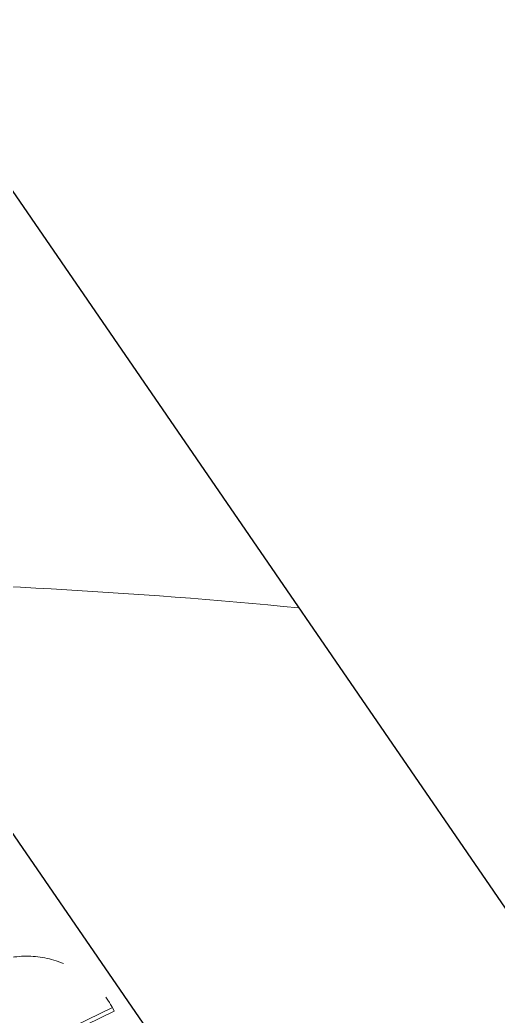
# Model space of a CAD drawing. Header units: millimetres. Extents: x 32582 to 41721, y -247935 to -234947.
# Drawn here: x 39995 to 40434, y -244107 to -243196 of the extents above; entities that cross this region are included whole.
import ezdxf

# ---------------------------------------------------------------- set-up
doc = ezdxf.new("R2010")
doc.units = ezdxf.units.MM
doc.header["$LTSCALE"] = 300
doc.header["$MEASUREMENT"] = 0
for name, pattern in [('DGN Style 2', [4.165224211938893, 2.499134527163335, -1.666089684775558]), ('DGN Style 4', [1.9026549028481765, 0.9507332431471213, -0.4753666215735606, 0.001188416553933902, -0.4753666215735606]), ('TDME_FASHION_L3$0$DGN Style 2', [4.165224211938892, 2.499134527163334, -1.666089684775558]), ('TDME_Fave_column_LGM$0$HIDDENX2', [0.75, 0.5, -0.25])]:
    doc.linetypes.add(name, pattern=pattern)
for name, color, linetype, lineweight in [('G-GRID_A', 1, 'DGN Style 4', 0), ('STRUCTURES', 3, 'DGN Style 2', 0), ('TDME_FASHION_L3$0$A-_DOOR----_E-', 1, 'Continuous', 13), ('TDME_FASHION_L3$0$A-_WALL----_E-', 1, 'Continuous', 30), ('TDME_Fave_column_LGM$0$A-_SLABEDGE_E-', 2, 'Continuous', 13)]:
    doc.layers.add(name, color=color, linetype=linetype, lineweight=lineweight)

# ---------------------------------------------------------------- blocks, each defined once
blk = doc.blocks.new('TDME_FASHION_L3$0$Door_Electrical_Room')
at = {"layer": 'TDME_FASHION_L3$0$A-_DOOR----_E-'}
for p, q in [((167.004472312366, 922.0389762999622), (-2.865893938318621, 48.4367940214388)), ((34.43591738411426, 41.18594082604216), (204.3062836348449, 914.7881231044973)), ((204.3062836348449, 914.7881231044973), (167.004472312366, 922.0389762999622)), ((-2.865893938318621, 48.4367940214388), (34.43591738411426, 41.18594082604216))]:
    blk.add_line(p, q, dxfattribs=at)
at = {"layer": 'TDME_FASHION_L3$0$A-_DOOR----_E-', "extrusion": (0, 0, -1)}
for p, q in [((-40.11316871643066, 55.67704725265503), (-42.40291166305541, 43.89752769470215)), ((-42.40291166305541, 43.89752769470215), (-40.43965864181518, 43.51590394973754)), ((-40.43965864181518, 43.51590394973754), (-38.53153991699219, 53.33216953277588)), ((-10.66437005996704, 49.95268869400025), (-40.11316871643066, 55.67704725265503)), ((-38.53153991699219, 53.33216953277588), (-38.62970161437988, 53.35125184059143)), ((-38.62970161437988, 53.35125184059143), (-13.00924777984619, 48.37106013298035)), ((-13.00924777984619, 48.37106013298035), (-21.97740793228149, 2.234608173370361)), ((-21.97740793228149, 2.234608173370361), (-2.344877243041992, -1.581629991531372)), ((-19.63253164291382, 3.816238164901733), (-10.66437005996704, 49.95268869400025)), ((0, 0), (-19.63253164291382, 3.816238164901733)), ((-8.777348041534422, -45.15482425689697), (0, 0)), ((-64.53709745407103, -69.97115969657897), (-66.8268404006958, -81.75067830085754)), ((-66.8268404006958, -81.75067830085754), (-37.37804222106934, -87.47503638267517)), ((-66.8268404006958, -81.75067830085754), (-66.8268404006958, -81.75067830085754)), ((-38.95967197418214, -85.13015937805177), (-64.58012628555298, -80.14996767044067)), ((-64.58012628555298, -80.14996767044067), (-64.48196411132811, -80.16904878616333)), ((-62.57384395599365, -70.35278224945068), (-64.53709745407103, -69.97115969657897)), ((-64.48196411132811, -80.16904878616333), (-62.57384395599365, -70.35278224945068)), ((-29.99151086807251, -38.99370956420899), (-38.95967197418214, -85.13015937805177)), ((-37.37804222106934, -87.47503638267517), (-28.40988111495972, -41.33858609199523)), ((-10.35897827148437, -42.80994820594787), (-29.99151086807251, -38.99370956420899)), ((-28.40988111495972, -41.33858609199523), (-8.777348041534422, -45.15482425689697)), ((-2.344877243041992, -1.581629991531372), (-10.35897827148437, -42.80994820594787)), ((835.4215426445007, -209.2530815601349), (844.1988916397095, -164.0982573032379)), ((845.780520915985, -166.4431352615356), (837.766420841217, -207.6714534759521)), ((844.1988916397095, -164.0982573032379), (863.8314232826233, -167.9144959449768)), ((865.4130511283875, -170.2593731880188), (845.780520915985, -166.4431352615356)), ((863.8314232826233, -167.9144959449768), (872.7995820045471, -121.7780447006225)), ((874.3812122344971, -124.1229214668274), (865.4130511283875, -170.2593731880188)), ((872.7995820045471, -121.7780447006225), (902.2483806610107, -127.5024018287658)), ((900.0016665458678, -129.103111743927), (874.3812122344971, -124.1229214668274)), ((897.9953846931458, -138.9002974033356), (899.9035048484802, -129.0840322971344)), ((899.958637714386, -139.2819213867187), (897.9953846931458, -138.9002974033356)), ((899.9035048484802, -129.0840322971344), (900.0016665458678, -129.103111743927)), ((902.2483806610107, -127.5024018287658), (899.958637714386, -139.2819213867187)), ((855.0540761947632, -213.0693204402923), (835.4215426445007, -209.2530815601349)), ((837.766420841217, -207.6714534759521), (857.3989529609679, -211.4876918792725)), ((846.0859155654906, -259.2057709693909), (855.0540761947632, -213.0693204402923)), ((875.5347142219542, -264.9301283359528), (846.0859155654906, -259.2057709693909)), ((857.3989529609679, -211.4876918792725), (848.4307932853699, -257.6241419315338)), ((848.4307932853699, -257.6241419315338), (874.0512475967406, -262.604332447052)), ((873.9530863761902, -262.5852513313294), (875.861204624176, -252.7689847946167)), ((874.0512475967406, -262.604332447052), (873.9530863761902, -262.5852513313294)), ((877.8244571685791, -253.1506097316742), (875.5347142219542, -264.9301283359528)), ((875.5347142219542, -264.9301283359528), (875.5347142219542, -264.9301283359528)), ((875.861204624176, -252.7689847946167), (877.8244571685791, -253.1506097316742))]:
    blk.add_line(p, q, dxfattribs=at)
at = {"layer": 'TDME_FASHION_L3$0$A-_DOOR----_E-', "linetype": 'TDME_FASHION_L3$0$DGN Style 2'}
blk.add_ellipse((-13.04537916183472, 48.36161708831787), major_axis=(902.3700175066008, 0), ratio=0.988071411081652, start_param=6.091196103785716, end_param=7.653103424632237, dxfattribs=at)

msp = doc.modelspace()

# ---------------------------------------------------------------- linework, layer by layer
at = {"layer": 'Defpoints'}
for points in [[(38913.02887125278, -241789.1044501891), (41721.31615742048, -245871.4591330082), (38722.2714256906, -247934.5280834379), (35913.9841395229, -243852.1734006188)], [(36609.0887843854, -243935.9761029565), (38743.50861396889, -247038.7422726857), (41035.51721807789, -245462.0496227807), (38901.0973884944, -242359.2834530514)]]:
    msp.add_lwpolyline(points, close=True, dxfattribs=at)
at = {"layer": 'G-GRID_A'}
msp.add_arc((39728.58015436543, -249049.2586304902), 5341, 84.38848196050394, 123.1381486417533, dxfattribs=at)
at = {"layer": 'STRUCTURES', "color": 3, "ltscale": 0.3}
for centre, radius, start, end in [((45477.48500442511, -241310.6132290907, 7.088439795824128e-09), 6132.888995139205, 193.8607147050126, 212.7698848794823), ((45477.48500391353, -241310.6132292159), 6252.888994612957, 193.8927565565424, 212.8232490076096)]:
    msp.add_arc(centre, radius, start, end, dxfattribs=at)
at = {"layer": 'TDME_Fave_column_LGM$0$A-_SLABEDGE_E-', "linetype": 'TDME_Fave_column_LGM$0$HIDDENX2'}
msp.add_arc((45476.36347971972, -241307.8170586628, 1.728924133842482e-08), 6252.888994612957, 193.7003729403382, 224.8436447875484, dxfattribs=at)

# ---------------------------------------------------------------- block references
at = {"layer": 'TDME_FASHION_L3$0$A-_WALL----_E-', "xscale": -0.1, "yscale": 0.1, "zscale": 0.1, "rotation": 284.9394157286304}
msp.add_blockref('TDME_FASHION_L3$0$Door_Electrical_Room', (39996.89352071917, -244142.7783034112), dxfattribs=at)
msp.add_blockref('TDME_FASHION_L3$0$Door_Electrical_Room', (39996.89352071917, -244142.7783034112), dxfattribs=at)

doc.saveas('drawing.dxf')
